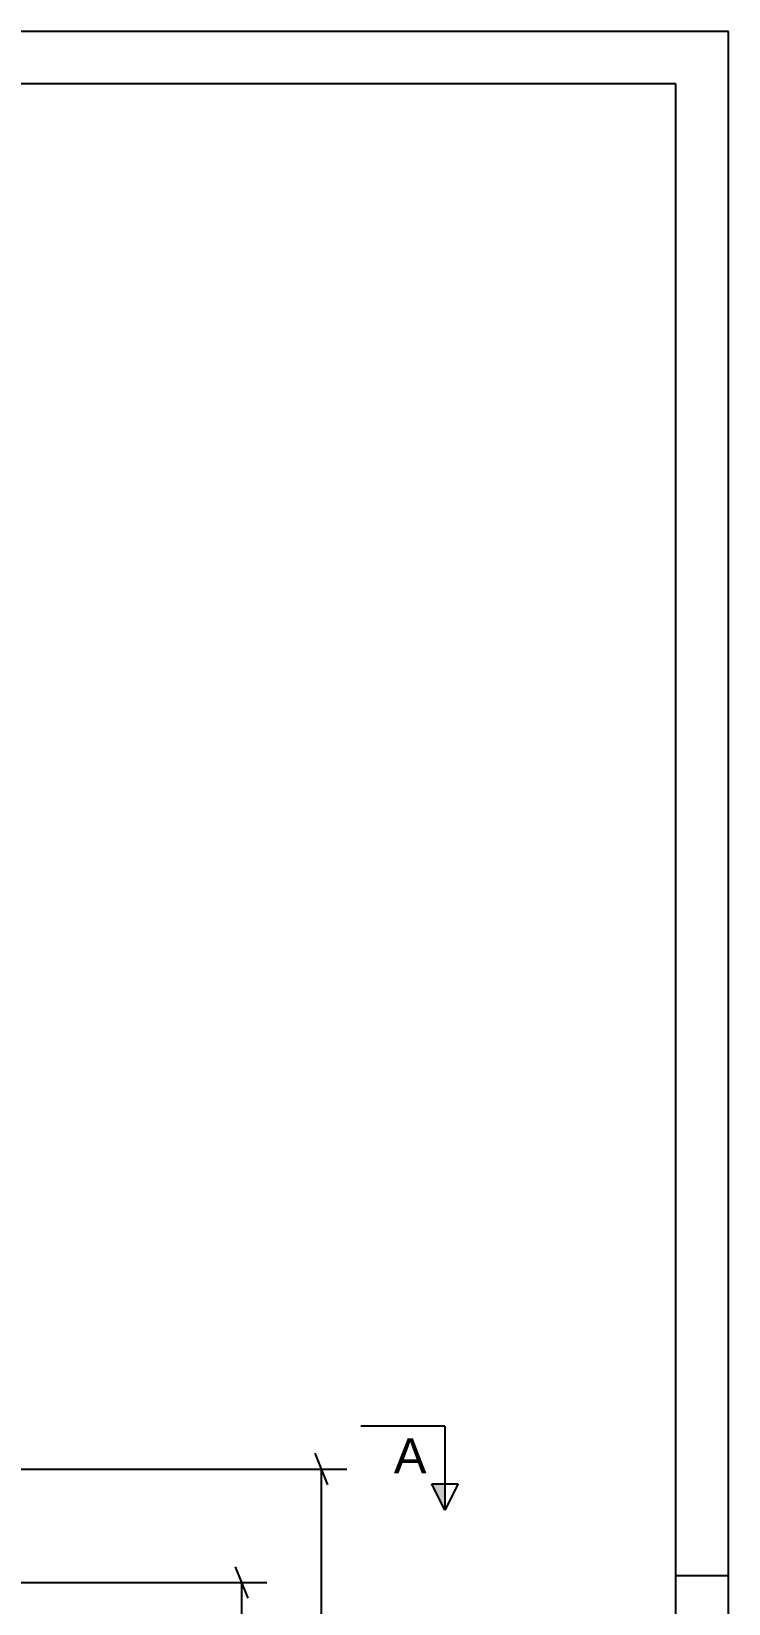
# Model space of a CAD drawing. Header units: millimetres. Extents: x 0 to 841, y 0 to 594.
# Drawn here: x 774.7 to 841, y 444.4 to 594 of the extents above; entities that cross this region are included whole.
import ezdxf

# ---------------------------------------------------------------- set-up
doc = ezdxf.new("R2010")
doc.units = ezdxf.units.MM
doc.styles.add('Arial', font='ARIAL.TTF', dxfattribs={"height": 0.2})
doc.styles.add('Arial Narrow', font='ARIALN.TTF', dxfattribs={"height": 0.2})

# ---------------------------------------------------------------- blocks, each defined once
blk = doc.blocks.new('Unknown-272366397-1135')
at = {"color": 5, "linetype": 'Continuous'}
for p, q in [((841, 594), (0, 594)), ((841, 0), (841, 594)), ((836, 589), (5, 589)), ((836, 5), (836, 589)), ((841, 447), (836, 447))]:
    blk.add_line(p, q, dxfattribs=at)
blk = doc.blocks.new('StraightDimension-272366397-4192 - 2830')
at = {"color": 7, "linetype": 'Continuous'}
for p, q in [((795.28, 444.86), (794.08, 447.86)), ((760.05, 446.36), (797.08, 446.36)), ((794.68, 320.5), (794.68, 446.36)), ((794.08, 322), (795.28, 319)), ((778.47, 320.5), (797.08, 320.5))]:
    blk.add_line(p, q, dxfattribs=at)
at = {"color": 0}
blk.add_wipeout([(793.93, 387.69), (789.73, 387.69), (789.73, 379.17), (793.93, 379.17)], dxfattribs=at)
at = {"color": 3, "style": 'Arial Narrow'}
blk.add_text('3146', height=2.863, rotation=90.0002, dxfattribs=at).set_placement((793.33, 379.77))
blk = doc.blocks.new('StraightDimension-272366397-14854 - 2830')
at = {"color": 7, "linetype": 'Continuous'}
for p, q in [((802.88, 455.66), (801.68, 458.66)), ((756.53, 457.16), (804.68, 457.16)), ((802.28, 312.76), (802.28, 457.16)), ((801.68, 314.26), (802.88, 311.26)), ((670.62, 312.76), (804.68, 312.76))]:
    blk.add_line(p, q, dxfattribs=at)
at = {"color": 0}
blk.add_wipeout([(801.53, 389.22), (797.33, 389.22), (797.33, 380.71), (801.53, 380.71)], dxfattribs=at)
at = {"color": 3, "style": 'Arial Narrow'}
blk.add_text('3610', height=2.863, rotation=90.0002, dxfattribs=at).set_placement((800.93, 381.31))
blk = doc.blocks.new('SectionMark-272366397-4226 - 2830')
at = {"linetype": 'Continuous'}
blk.add_hatch(color=6, dxfattribs=at).paths.add_polyline_path([(812.76, 455.76), (814.01, 455.76), (814.01, 453.26)])
at = {"color": 6, "linetype": 'Continuous'}
for p, q in [((814.01, 461.26), (806.01, 461.26)), ((814.01, 461.26), (814.01, 453.26)), ((812.76, 455.76), (815.26, 455.76)), ((814.01, 453.26), (812.76, 455.76)), ((815.26, 455.76), (814.01, 453.26))]:
    blk.add_line(p, q, dxfattribs=at)
at = {"color": 0, "linetype": 'Continuous'}
blk.add_wipeout([(812.26, 456.76), (812.26, 460.26), (809.15, 460.26), (809.15, 456.76)], dxfattribs=at)
at = {"color": 3, "linetype": 'Continuous', "style": 'Arial'}
blk.add_text('A', height=3.34, dxfattribs=at).set_placement((809.15, 456.76))

msp = doc.modelspace()

# ---------------------------------------------------------------- block references
msp.add_blockref('Unknown-272366397-1135', (0, 0))

# ---------------------------------------------------------------- next in the draw order: block references
msp.add_blockref('StraightDimension-272366397-4192 - 2830', (0, 0))

# ---------------------------------------------------------------- next in the draw order: block references
msp.add_blockref('StraightDimension-272366397-14854 - 2830', (0, 0))

# ---------------------------------------------------------------- next in the draw order: block references
msp.add_blockref('SectionMark-272366397-4226 - 2830', (0, 0))

doc.saveas('drawing.dxf')
